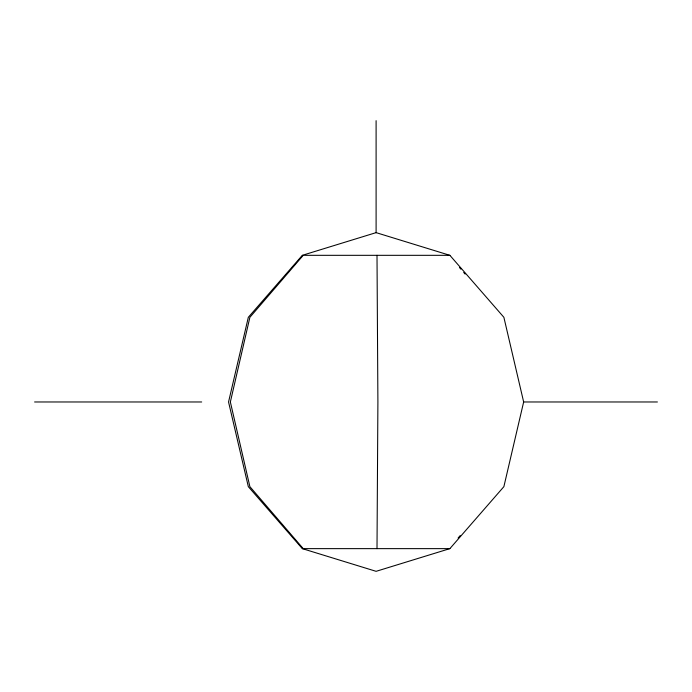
<?xml version="1.0" encoding="UTF-8"?>
<svg xmlns="http://www.w3.org/2000/svg" width="692" height="692" viewBox="0 0 692 692"><rect width="100%" height="100%" fill="white"/><g stroke="black" fill="none" stroke-linecap="round" stroke-linejoin="round"><path stroke-width="1.04" d="M377.002 548.635L377.901 401.974L377.002 255.322M303.226 255.322L249.881 317.308L230.358 401.974L249.881 486.649L303.226 548.635M458.104 538.03L460.206 535.582M302.326 255.322L248.324 317.308L228.55 401.974L248.324 486.649L302.326 548.635L376.102 571.324L449.878 548.635L503.88 486.649L523.654 401.974L503.88 317.308L449.878 255.322L376.102 232.633L302.326 255.322L449.878 255.322M34.6 401.974L201.692 401.974M523.758 401.974L657.4 401.974M302.326 548.635L449.878 548.635M459.505 267.553L460.907 269.188M463.718 272.449L465.119 274.084M376.102 120.676L376.102 232.772"/></g></svg>
